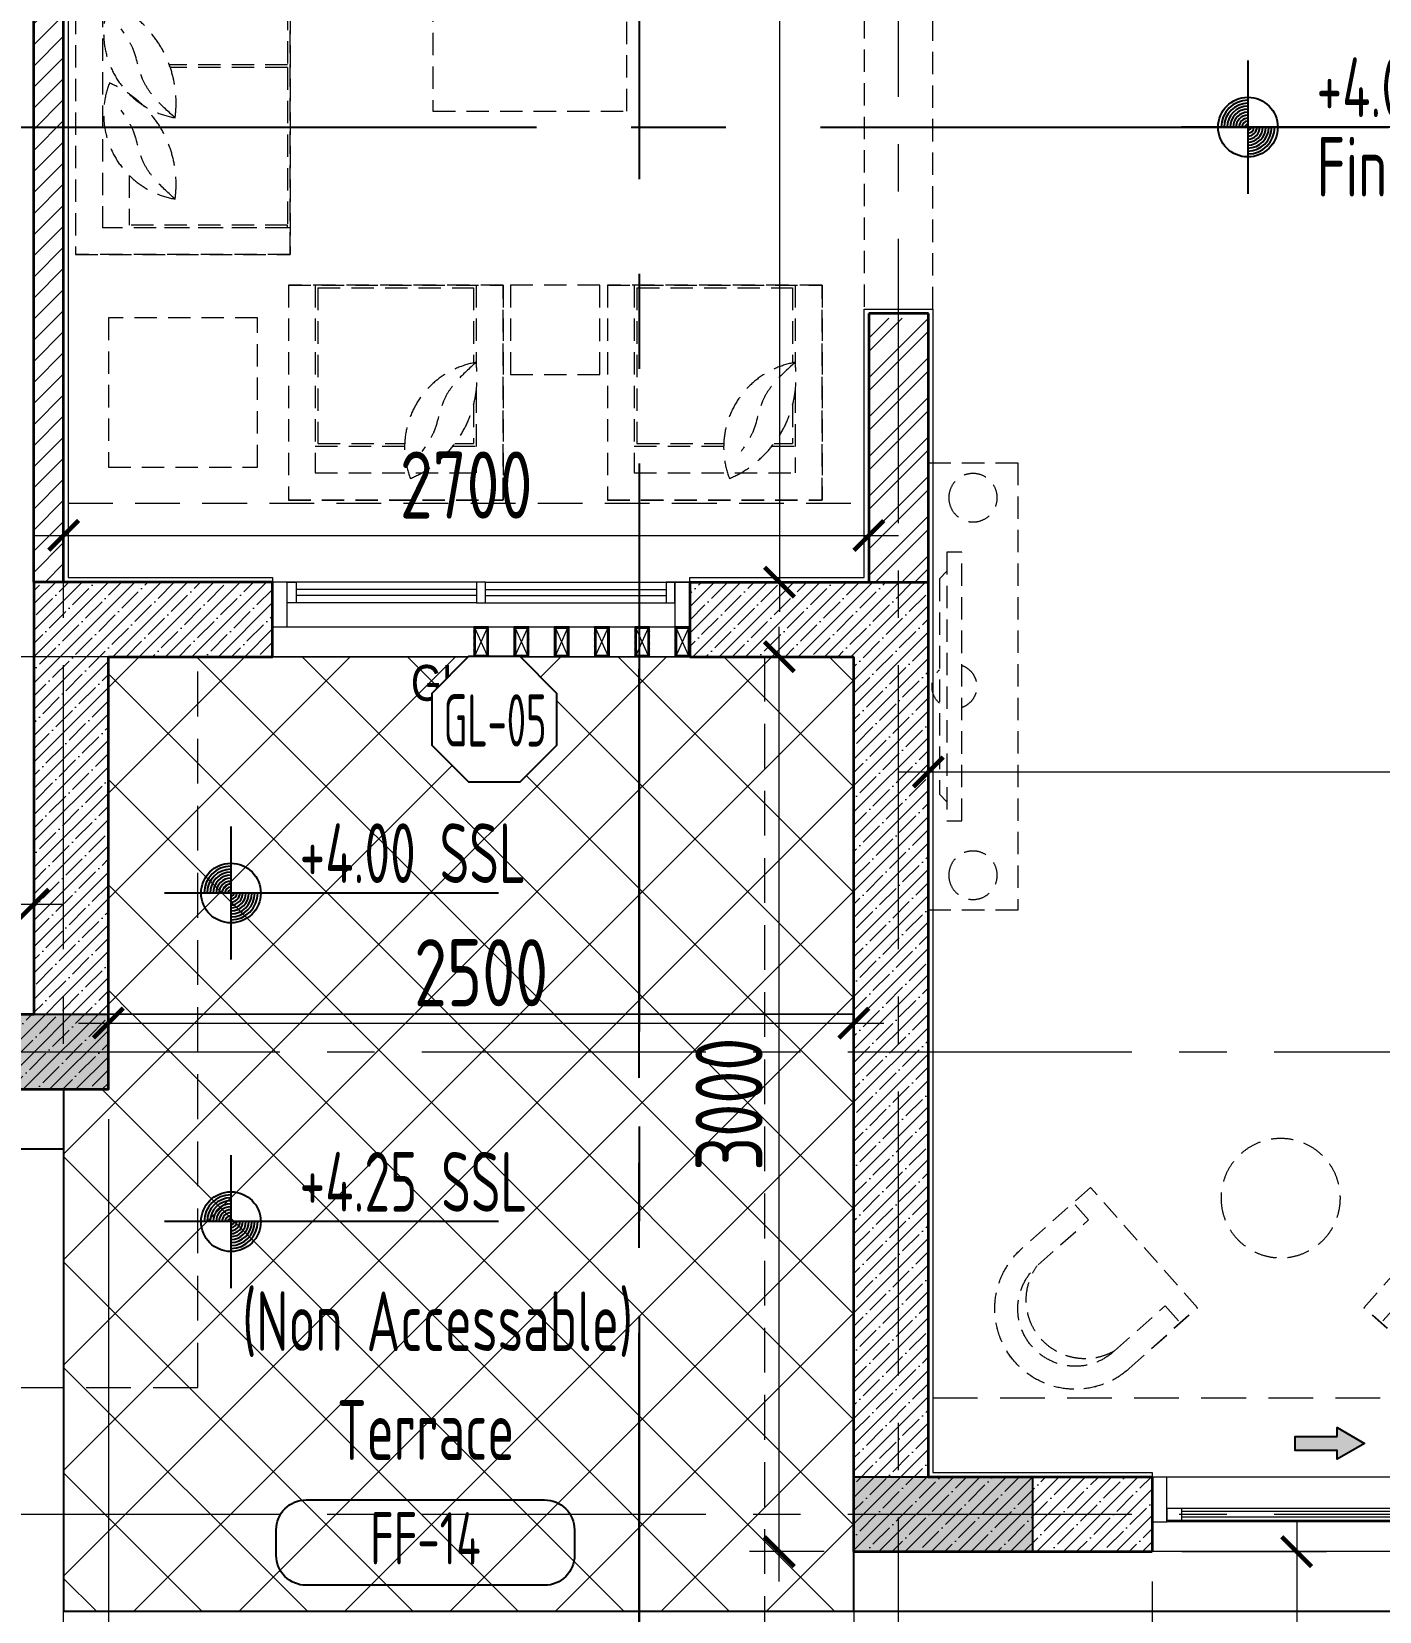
# Model space of a CAD drawing. Header units: millimetres. Extents: x -8913 to 62688, y -13000 to 43000.
# Drawn here: x 43030 to 47550, y 6250 to 11545 of the extents above; entities that cross this region are included whole.
import ezdxf
from ezdxf.enums import TextEntityAlignment as Align

# ---------------------------------------------------------------- set-up
doc = ezdxf.new("R2010")
doc.units = ezdxf.units.MM
doc.header["$MEASUREMENT"] = 0
doc.header["$PDMODE"] = 1
for name, pattern in [('1735 X DT-5BR-FFP$0$DASHED', [0.75, 0.5, -0.25]), ('1735 X DT-5BR-FFP$0$HIDDEN', [0.375, 0.25, -0.125]), ('1735 X DT-5BR-Grids$0$CENTER2', [28.575, 19.05, -3.175, 3.175, -3.175])]:
    doc.linetypes.add(name, pattern=pattern)
for name, color, linetype in [('03-Col-DT-5BR-First Floor$0$ST--Column', 4, 'Continuous'), ('03-Col-DT-5BR-First Floor$0$ST--Column Hatch', 253, 'Continuous'), ('08--SPACENUMBER-1', 8, 'Continuous'), ('08--WINREF-1', 8, 'Continuous'), ('1735 X DT-5BR-FFP$0$G-COLR-252', 252, 'Continuous'), ('1735 X DT-5BR-FFP$0$L-Louvers 1', 2, 'Continuous')]:
    doc.layers.add(name, color=color, linetype=linetype)
for name, color, linetype, lineweight in [('07--DIM-2', 2, 'Continuous', 25), ('08--SPACENUMBER', 2, 'Continuous', 25), ('08--SPACEREF', 3, 'Continuous', 25), ('08--WINREF', 7, 'Continuous', 25), ('1735 X DT-5BR-FFP$0$04--HATCH-0', 251, 'Continuous', 9), ('1735 X DT-5BR-FFP$0$06--LINE ABOVE', 9, '1735 X DT-5BR-FFP$0$DASHED', 15), ('1735 X DT-5BR-FFP$0$06--LINE-2', 2, 'Continuous', 25), ('1735 X DT-5BR-FFP$0$F--BLOCKWALL-2', 2, 'Continuous', 25), ('1735 X DT-5BR-FFP$0$F--BLOCKWALL-3--HOLLOW', 3, 'Continuous', 35), ('1735 X DT-5BR-FFP$0$F--BLOCKWALL-3--INSULATED', 3, 'Continuous', 35), ('1735 X DT-5BR-FFP$0$F--BLOCKWALL-3--SOLID', 3, 'Continuous', 35), ('1735 X DT-5BR-FFP$0$F--BLOCKWALL-HATCH--HOLLOW', 251, 'Continuous', 13), ('1735 X DT-5BR-FFP$0$F--BLOCKWALL-HATCH--INSULATED', 251, 'Continuous', 13), ('1735 X DT-5BR-FFP$0$F--BLOCKWALL-HATCH--SOLID', 251, 'Continuous', 13), ('1735 X DT-5BR-FFP$0$F--BLOCKWALL-HID', 9, '1735 X DT-5BR-FFP$0$HIDDEN', 18), ('1735 X DT-5BR-FFP$0$L--DOORS-1', 9, 'Continuous', 18), ('1735 X DT-5BR-FFP$0$L--DOORS-2', 2, 'Continuous', 25), ('1735 X DT-5BR-FFP$0$L--LOUVER-TIMBER', 1, 'Continuous', 15), ('1735 X DT-5BR-FFP$0$L--WINDOW-0', 8, 'Continuous', 13), ('1735 X DT-5BR-FFP$0$L--WINDOW-1', 9, 'Continuous', 18), ('1735 X DT-5BR-FFP$0$L--WINDOW-2', 2, 'Continuous', 15), ('1735 X DT-5BR-FFP$0$M--PLASTER-0', 8, 'Continuous', 9), ('1735 X DT-5BR-FFP$0$N--FURNITURE-0', 251, '1735 X DT-5BR-FFP$0$HIDDEN', 13), ('1735 X DT-5BR-Grids$0$03--GRID', 252, '1735 X DT-5BR-Grids$0$CENTER2', 5), ('1735 X DT-5BR-Grids$0$08--DETREF', 7, 'Continuous', 25), ('1735 X DT-5BR-Grids$0$08--MAIN SECT REF', 7, 'Continuous', 25), ('1735 X DT-5BR-Grids$0$08--SECTREF', 7, 'Continuous', 25), ('1735 X DT-5BR-Grids$0$08--SECTREF-1', 2, 'Continuous', 25), ('1735 X DT-5BR-Grids$0$08--SECTREF-2', 4, 'Continuous', 35), ('1735 X DT-5BR-Grids$0$08--SECTREF-LINE', 7, 'Continuous', 25), ('W--ELE-1', 2, 'Continuous', 25), ('Z--X-REF', 7, 'Continuous', 0)]:
    doc.layers.add(name, color=color, linetype=linetype, lineweight=lineweight)
for name, color, linetype, lineweight, plot in [('1735 X DT-5BR-FFP$0$00--Glazing No', 6, 'Continuous', 0, False), ('1735 X DT-5BR-FFP$0$X-Wipeout 1', 251, 'Continuous', 25, False), ('1735 X DT-5BR-FFP-Ext$0$00--ORIGIN', 6, 'Continuous', 0, False)]:
    doc.layers.add(name, color=color, linetype=linetype, lineweight=lineweight, plot=plot)
doc.styles.add('1735 X DT-5BR-FFP$0$style1', font='arial.ttf', dxfattribs={"width": 0.8, "height": 250})
doc.styles.add('1735 X DT-5BR-Grids$0$ISO', font='isocp2.shx', dxfattribs={"width": 0.8})
doc.styles.add('ISO', font='isocp2.shx', dxfattribs={"width": 0.8})
doc.dimstyles.new('1-100_AR', dxfattribs={"dimtxt": 225, "dimasz": 100, "dimexe": 100, "dimexo": 100, "dimgap": 0, "dimtad": 0, "dimdec": 0, "dimzin": 12, "dimdsep": 46, "dimtxsty": 'ISO', "dimblk": 'ARCHTICK', "dimcen": 100, "dimdle": 100, "dimclrd": 8, "dimclre": 9, "dimclrt": 2, "dimadec": 0, "dimazin": 0, "dimtfac": 1, "dimtdec": 0, "dimtmove": 0, "dimatfit": 2, "dimldrblk": 'ARCHTICK', "dimfxl": 1, "dimtvp": 0.75, "dimtolj": 1, "dimtzin": 12, "dimlwd": 9, "dimlwe": 9, "dimarcsym": 0})

# ---------------------------------------------------------------- blocks, each defined once
blk = doc.blocks.new('1735 X DT-5BR-FFP$0$TV Unit')
at = {"ltscale": 300}
h = blk.add_hatch(color=256, dxfattribs=at)
h.dxf.hatch_style = 1
h.set_gradient(color1=(109, 77, 64), color2=(195, 164, 152), rotation=45, one_color=1, tint=0.68, name='CYLINDER')
h.paths.add_polyline_path([(1500, 0), (1500, 300), (0, 300), (0, 0)])
h.paths.add_polyline_path([(0, 0), (0, 300), (1500, 300), (1500, 0)], flags=17)
for p, q in [((363, 238), (389.1, 263)), ((1137, 238), (1110.9, 263))]:
    blk.add_line(p, q, dxfattribs=at)
blk.add_lwpolyline([(1500, 0), (1500, 300), (0, 300), (0, 0)], close=True, dxfattribs=at)
for points in [[(1200.2, 238), (1200.2, 188), (299.8, 188), (299.8, 238), (1200.2, 238)], [(389.1, 263), (1110.9, 263)]]:
    blk.add_lwpolyline(points, dxfattribs=at)
for centre in [(117.2, 150.6), (1382.7, 150.6)]:
    blk.add_circle(centre, 81.2, dxfattribs=at)
for start, end in [(41.8103, 138.1897), (199.4712, 340.5288)]:
    blk.add_arc((750, 213), 75, start, end, dxfattribs=at)
blk = doc.blocks.new('1735 X DT-5BR-FFP$0$CHAIR')
at = {"ltscale": 300}
for p, q in [((1066438.4, 93046.1, -8421), (1066710.3, 92839.9, -8421)), ((1066389.4, 92975.7, -8421), (1066590.2, 92823.4, -8421)), ((1066590.2, 92823.4, -8421), (1066642, 92891.7, -8421)), ((1066710.3, 92839.9, -8421), (1066347.9, 92361.9, -8421)), ((1066130.5, 92634.3, -8421), (1066331.4, 92482, -8421)), ((1066347.9, 92361.9, -8421), (1066076, 92568.1, -8421)), ((1066331.4, 92482, -8421), (1066279.6, 92413.7, -8421))]:
    blk.add_line(p, q, dxfattribs=at)
at = {"ltscale": 300, "elevation": -8421}
blk.add_lwpolyline([(1066710.3, 92839.9), (1066347.9, 92361.9), (1066076, 92568.1, -1.005102), (1066438.4, 93046.1), (1066709.2, 92838.5)], format="xyb", close=True, dxfattribs=at)
at = {"ltscale": 300}
for centre, radius, start, end in [((1066256, 92808, -8421), 299.9, 52.53497, 233.11813), ((1066256, 92808, -8421), 214.2, 52.53497, 233.11813), ((1066294.7, 92778.1, -8421), 219.1, 64.3858, 220.22419)]:
    blk.add_arc(centre, radius, start, end, dxfattribs=at)
blk = doc.blocks.new('1735 X DT-5BR-FFP$0$A$Cf7053b23')
at = {"ltscale": 300}
blk.add_circle((0, 0), 200, dxfattribs=at)
at = {"ltscale": 300, "extrusion": (-2.24161e-16, -2.42379e-16, -1), "xscale": 0.9, "yscale": 0.9, "zscale": -0.9, "rotation": 175.5277013506346}
blk.add_blockref('1735 X DT-5BR-FFP$0$CHAIR', (963910.5, 8073, -7578.9), dxfattribs=at)
at = {"ltscale": 300, "extrusion": (2.24161e-16, -2.42379e-16, -1), "xscale": -0.9, "yscale": 0.9, "zscale": -0.9, "rotation": 184.4722986493654}
blk.add_blockref('1735 X DT-5BR-FFP$0$CHAIR', (-963910.5, 8073, -7578.9), dxfattribs=at)
blk = doc.blocks.new('*U622')
at = {"layer": '1735 X DT-5BR-FFP$0$L--WINDOW-0'}
for p, q in [((0, 250), (1400, 250)), ((50, 150), (1350, 150))]:
    blk.add_line(p, q, dxfattribs=at)
at = {"layer": '1735 X DT-5BR-FFP$0$L--WINDOW-1'}
for p, q in [((685, 70), (80, 70)), ((715, 70), (1320, 70)), ((685, 0), (0, 0)), ((685, 45), (80, 45)), ((685, 25), (80, 25)), ((715, 45), (1320, 45)), ((715, 25), (1320, 25)), ((715, 0), (1400, 0))]:
    blk.add_line(p, q, dxfattribs=at)
at = {"layer": '1735 X DT-5BR-FFP$0$L--WINDOW-2'}
for points in [[(50, 0), (0, 0), (0, 150), (50, 150)], [(1400, 0), (1350, 0), (1350, 150), (1400, 150)], [(50, 0), (80, 0), (80, 70), (50, 70)], [(715, 0), (685, 0), (685, 70), (715, 70)], [(1350, 0), (1320, 0), (1320, 70), (1350, 70)]]:
    blk.add_lwpolyline(points, close=True, dxfattribs=at)
blk = doc.blocks.new('*U621')
at = {"layer": '1735 X DT-5BR-FFP$0$L--WINDOW-0'}
for p, q in [((1450, 0), (-1450, 0)), ((490, -5), (1400, -5)), ((1400, -45), (490, -45)), ((-490, -105), (-1400, -105)), ((440, -55), (-440, -55)), ((-440, -95), (440, -95)), ((1450, -150), (-1450, -150)), ((-1400, -145), (-490, -145)), ((1500, -250), (-1500, -250))]:
    blk.add_line(p, q, dxfattribs=at)
at = {"layer": '1735 X DT-5BR-FFP$0$L--WINDOW-1'}
for p, q in [((1400, -15), (490, -15)), ((1400, -35), (490, -35)), ((440, -65), (-440, -65)), ((440, -85), (-440, -85)), ((-490, -115), (-1400, -115)), ((-490, -135), (-1400, -135))]:
    blk.add_line(p, q, dxfattribs=at)
at = {"layer": '1735 X DT-5BR-FFP$0$L--WINDOW-2'}
for points in [[(1500, -150), (1450, -150), (1450, 0), (1500, 0)], [(-1500, -150), (-1450, -150), (-1450, 0), (-1500, 0)], [(440, -45), (490, -45), (490, -5), (440, -5)], [(1450, -45), (1400, -45), (1400, -5), (1450, -5)], [(-1450, -145), (-1400, -145), (-1400, -105), (-1450, -105)], [(-490, -95), (-440, -95), (-440, -55), (-490, -55)], [(-440, -145), (-490, -145), (-490, -105), (-440, -105)], [(490, -95), (440, -95), (440, -55), (490, -55)]]:
    blk.add_lwpolyline(points, close=True, dxfattribs=at)
blk = doc.blocks.new('03-Col-DT-5BR-First Floor')
at = {"layer": '03-Col-DT-5BR-First Floor$0$ST--Column Hatch'}
h = blk.add_hatch(color=256, dxfattribs=at)
h.dxf.hatch_style = 1
h.paths.add_polyline_path([(7500, 8000), (7500, 8250), (6750, 8250), (6750, 8000)])
h = blk.add_hatch(color=256, dxfattribs=at)
h.dxf.hatch_style = 1
h.paths.add_polyline_path([(10000, 6700), (10000, 6450), (10600, 6450), (10600, 6700)])
at = {"layer": '03-Col-DT-5BR-First Floor$0$ST--Column'}
for points in [[(7500, 8000), (7500, 8250), (6750, 8250), (6750, 8000)], [(10000, 6700), (10000, 6450), (10600, 6450), (10600, 6700)]]:
    blk.add_lwpolyline(points, close=True, dxfattribs=at)
blk = doc.blocks.new('1735 X DT-5BR-FFP$0$A$C30142baf')
at = {"ltscale": 300}
for p, q in [((-26799.2, 5409.7), (-27519.2, 5409.7)), ((-27519.2, 5409.7), (-27519.2, 4145.2)), ((-26799.2, 5409.7), (-26799.2, 4145.2)), ((-27429.2, 5319.7), (-27429.2, 4235.2)), ((-27416.1, 5319.7), (-27429.2, 5319.7)), ((-26799.2, 5319.7), (-27345.4, 5319.7)), ((-27339.2, 5319.7), (-27339.2, 5315.4)), ((-26808.2, 5310.7), (-27330.2, 5310.7)), ((-26808.2, 5310.7), (-26808.2, 4781.9)), ((-25670.6, 5226), (-26320.6, 5226)), ((-26320.6, 5226), (-26320.6, 4626)), ((-25670.6, 4626), (-25670.6, 5226)), ((-27339.2, 5042.5), (-27339.2, 4956.1)), ((-26808.2, 4781.9), (-27205, 4781.9)), ((-26808.2, 4772.9), (-27201.8, 4772.9)), ((-26808.2, 4772.9), (-26808.2, 4244.2)), ((-26320.6, 4626), (-25670.6, 4626)), ((-27339.2, 4410.7), (-27339.2, 4244.2)), ((-26808.2, 4244.2), (-27339.2, 4244.2)), ((-26808.2, 4244.2), (-27256.4, 4244.2)), ((-26808.2, 4235.2), (-26808.2, 4244.2)), ((-26799.2, 4235.2), (-27429.2, 4235.2)), ((-26808.2, 4235.2), (-27249.8, 4235.2)), ((-26799.2, 4145.2), (-27519.2, 4145.2)), ((-26805.5, 4043.2), (-26085.5, 4043.2)), ((-26805.5, 4043.2), (-26805.5, 3323.2)), ((-26715.5, 4043.2), (-26715.5, 3413.2)), ((-26706.5, 4034.2), (-26184.5, 4034.2)), ((-26706.5, 4034.2), (-26706.5, 3512.2)), ((-26184.5, 4034.2), (-26184.5, 3782.3)), ((-26175.5, 4043.2), (-26175.5, 3778.7)), ((-26085.5, 4043.2), (-26085.5, 3323.2)), ((-25735.6, 4043.2), (-25015.6, 4043.2)), ((-25645.6, 4043.2), (-25645.6, 3413.2)), ((-25636.6, 4034.2), (-25114.6, 4034.2)), ((-25636.6, 4034.2), (-25636.6, 3512.2)), ((-25114.6, 4034.2), (-25114.6, 3782.3)), ((-25105.6, 4043.2), (-25105.6, 3778.7)), ((-25015.6, 4043.2), (-25015.6, 3323.2)), ((-26175.5, 3689.7), (-26175.5, 3413.2)), ((-25105.6, 3689.7), (-25105.6, 3413.2)), ((-26184.5, 3642), (-26184.5, 3512.2)), ((-25114.6, 3642), (-25114.6, 3512.2)), ((-26715.5, 3503.2), (-26415.9, 3503.2)), ((-26706.5, 3512.2), (-26415.6, 3512.2)), ((-26253.9, 3503.2), (-26175.5, 3503.2)), ((-26247, 3512.2), (-26184.5, 3512.2)), ((-25645.6, 3503.2), (-25345.9, 3503.2)), ((-25636.6, 3512.2), (-25345.7, 3512.2)), ((-25184, 3503.2), (-25105.6, 3503.2)), ((-25177, 3512.2), (-25114.6, 3512.2)), ((-26715.5, 3413.2), (-26175.5, 3413.2)), ((-25645.6, 3413.2), (-25105.6, 3413.2)), ((-26805.5, 3323.2), (-26085.5, 3323.2)), ((-25735.6, 3323.2), (-25015.6, 3323.2))]:
    blk.add_line(p, q, dxfattribs=at)
for points in [[(-26909.2, 6121.7), (-26909.2, 5621.7), (-27409.2, 5621.7), (-27409.2, 6121.7)], [(-26799.2, 5409.7), (-27519.2, 5409.7), (-27519.2, 4145.2), (-26799.2, 4145.2)], [(-26805.5, 3322.5), (-26085.5, 3322.5), (-26085.5, 4043.2), (-26805.5, 4043.2)], [(-25760.6, 3743.1), (-25760.6, 4043.2), (-26060.5, 4043.2), (-26060.5, 3743.1)], [(-25735.6, 3322.5), (-25015.6, 3322.5), (-25015.6, 4043.2), (-25735.6, 4043.2)], [(-26909.2, 3433.1), (-26909.2, 3933.2), (-27409.2, 3933.2), (-27409.2, 3433.1)]]:
    blk.add_lwpolyline(points, close=True, dxfattribs=at)
for centre, radius, start, end in [((-27135.9, 5248.2), 289.2, 158.8441, 260.1455), ((-27551.8, 5012.9), 369.8, 352.2776, 66.712), ((-27135.9, 4888.8), 289.2, 158.8441, 260.1455), ((-27551.8, 4653.6), 369.8, 352.2776, 66.712), ((-27135.9, 4616.4), 289.2, 158.8441, 260.1455), ((-27551.8, 4381.1), 369.8, 352.2776, 66.712), ((-26126.7, 3498.9), 289.2, 99.8545, 201.1559), ((-26542.6, 3734.2), 369.8, 293.288, 7.7224), ((-25056.7, 3498.9), 289.2, 99.8545, 201.1559), ((-25472.7, 3734.2), 369.8, 293.288, 7.7224)]:
    blk.add_arc(centre, radius, start, end, dxfattribs=at)
for points in [[(-27185.4, 4963.2), (-27229.2, 5002.6), (-27301, 5067.2), (-27316.7, 5189.9), (-27352.1, 5240.8), (-27366.7, 5261.7)], [(-27185.4, 4603.9), (-27229.2, 4643.3), (-27301, 4707.8), (-27316.7, 4830.5), (-27352.1, 4881.4), (-27366.7, 4902.4)], [(-27185.4, 4331.5), (-27229.2, 4370.9), (-27301, 4435.4), (-27316.7, 4558.1), (-27352.1, 4609), (-27366.7, 4630)], [(-26176.2, 3783.9), (-26220.1, 3744.5), (-26291.9, 3679.9), (-26307.6, 3557.2), (-26343, 3506.3), (-26357.5, 3485.4)], [(-25106.2, 3783.9), (-25150.1, 3744.5), (-25221.9, 3679.9), (-25237.6, 3557.2), (-25273, 3506.3), (-25287.6, 3485.4)]]:
    blk.add_open_spline(points, degree=3, knots=[0, 0, 0, 0, 188.814546, 309.367701, 393.678384, 393.678384, 393.678384, 393.678384], dxfattribs=at)
blk = doc.blocks.new('1735 X DT-5BR-FFP$0$Fix Louver')
at = {"layer": '1735 X DT-5BR-FFP$0$04--HATCH-0'}
h = blk.add_hatch(dxfattribs=at)
h.set_pattern_fill('ANSI38', color=256, scale=20)
h.paths.add_polyline_path([(5, 95), (45, 95), (45, 5), (5, 5)], flags=16)
h.paths.add_polyline_path([(0, 100), (50, 100), (50, 0), (0, 0)])
for p, q in [((5, 95), (45, 5)), ((45, 95), (5, 5))]:
    blk.add_line(p, q, dxfattribs=at)
at = {"layer": '1735 X DT-5BR-FFP$0$L--LOUVER-TIMBER'}
for points in [[(0, 100), (50, 100), (50, 0), (0, 0)], [(5, 95), (45, 95), (45, 5), (5, 5)]]:
    blk.add_lwpolyline(points, close=True, dxfattribs=at)
blk = doc.blocks.new('1735 X DT-5BR-FFP$0$arrow 1')
blk.add_wipeout([(-232, 23.4), (-91.3, 23.4), (-91.3, 52.7), (0, 0), (-91.3, -52.7), (-91.3, -23.4), (-232, -23.4)]).dxf.layer = '1735 X DT-5BR-FFP$0$X-Wipeout 1'
at = {"layer": '1735 X DT-5BR-FFP$0$L--DOORS-1', "transparency": 33554623}
h = blk.add_hatch(color=252, dxfattribs=at)
h.dxf.hatch_style = 1
h.paths.add_polyline_path([(-232, 23.4), (-91.3, 23.4), (-91.3, 52.7), (0, 0), (-91.3, -52.7), (-91.3, -23.4), (-232, -23.4)])
at = {"layer": '1735 X DT-5BR-FFP$0$L--DOORS-2'}
blk.add_lwpolyline([(-91.3, 23.4), (-91.3, 52.7), (0, 0), (-91.3, -52.7), (-91.3, -23.4), (-232, -23.4), (-232, 23.4), (-91.3, 23.4)], dxfattribs=at)
blk = doc.blocks.new('1735 X DT-5BR-FFP')
at = {"layer": '1735 X DT-5BR-FFP$0$04--HATCH-0'}
h = blk.add_hatch(dxfattribs=at)
h.set_pattern_fill('ANSI37', color=252, scale=2000)
h.paths.add_polyline_path([(7500, 9450), (10000, 9450), (10000, 8251.3), (7500, 8251.3)])
h = blk.add_hatch(dxfattribs=at)
h.set_pattern_fill('ANSI37', color=256, scale=2000)
h.paths.add_polyline_path([(7350, 6250), (10000, 6250), (10000, 8251.3), (7498.7, 8250), (7500, 8000), (7350, 8000)])
at = {"layer": '1735 X DT-5BR-FFP$0$F--BLOCKWALL-HATCH--HOLLOW'}
h = blk.add_hatch(dxfattribs=at)
h.set_pattern_fill('ANSI32', color=256, scale=250)
h.set_pattern_definition([(45, (0, -4030.43), (-66.29126, 66.29126), []), (45, (44.19, -4030.43), (-66.29126, 66.29126), [])])
h.paths.add_polyline_path([(10050, 10585), (10250, 10585), (10250, 9700), (10050, 9700)])
at = {"layer": '1735 X DT-5BR-FFP$0$F--BLOCKWALL-HATCH--INSULATED'}
h = blk.add_hatch(dxfattribs=at)
h.set_pattern_fill('ANSI35', color=256, scale=250, style=0)
h.paths.add_polyline_path([(7500, 9450), (8050, 9450), (8050, 9700), (7250, 9700), (7250, 8250), (6750, 8250), (6750, 8000), (7500, 8000)])
h = blk.add_hatch(dxfattribs=at)
h.set_pattern_fill('ANSI35', color=256, scale=250, style=0)
h.paths.add_polyline_path([(11000, 6450), (11000, 6700), (10250, 6700), (10250, 9700), (9450, 9700), (9450, 9450), (10000, 9450), (10000, 6450)])
at = {"layer": '1735 X DT-5BR-FFP$0$F--BLOCKWALL-HATCH--SOLID'}
h = blk.add_hatch(dxfattribs=at)
h.set_pattern_fill('ANSI31', color=256, scale=400, style=0)
h.paths.add_polyline_path([(7350, 15200), (7250, 15200), (7250, 9700), (7350, 9700)])
at = {"layer": '1735 X DT-5BR-FFP$0$04--HATCH-0'}
blk.add_line((7500, 8251.3), (10000, 8251.3), dxfattribs=at)
blk.add_lwpolyline([(7500, 9450), (10000, 9450), (10000, 8251.3), (7500, 8251.3)], close=True, dxfattribs=at)
at = {"layer": '1735 X DT-5BR-FFP$0$06--LINE ABOVE', "ltscale": 300}
for points in [[(9700, 9450.1), (9700, 5450), (15300, 5450), (15300, 23800), (7800, 23800), (7800, 25500), (2700, 25500), (2700, 21100), (2800, 21100)], [(2800, 20100), (2700, 20100), (2700, 7000), (7800, 7000), (7800, 9450)], [(7365, 9965), (10035, 9965)], [(10265, 6965), (14735, 6965)]]:
    blk.add_lwpolyline(points, dxfattribs=at)
at = {"layer": '1735 X DT-5BR-FFP$0$06--LINE-2'}
blk.add_lwpolyline([(7350, 8000), (7350, 6250), (10000, 6250), (10000, 6450)], dxfattribs=at)
at = {"layer": '1735 X DT-5BR-FFP$0$F--BLOCKWALL-2'}
blk.add_lwpolyline([(3000, 20100), (2800, 20100), (2800, 7800), (7350, 7800), (7350, 6250), (15200, 6250), (15200, 23000), (7700, 23000), (7700, 24700), (2800, 24700), (2800, 21100), (3000, 21100)], dxfattribs=at)
at = {"layer": '1735 X DT-5BR-FFP$0$F--BLOCKWALL-3--HOLLOW'}
for p, q in [((10250, 10600), (10050, 10600)), ((10250, 9700), (10250, 10600)), ((9450, 9700), (10250, 9700)), ((9450, 9700), (9450, 9450)), ((9450, 9450), (10000, 9450)), ((10000, 6450), (10000, 9450)), ((11000, 6700), (11000, 6450))]:
    blk.add_line(p, q, dxfattribs=at)
blk.add_lwpolyline([(10050, 10600), (10050, 9700)], dxfattribs=at)
at = {"layer": '1735 X DT-5BR-FFP$0$F--BLOCKWALL-3--INSULATED'}
blk.add_lwpolyline([(7500, 9450), (8050, 9450), (8050, 9700), (7250, 9700), (7250, 8250), (6750, 8250), (6750, 8000), (7500, 8000)], close=True, dxfattribs=at)
for points in [[(11000, 6700), (10250, 6700), (10250, 9700)], [(10000, 6450), (11000, 6450)]]:
    blk.add_lwpolyline(points, dxfattribs=at)
at = {"layer": '1735 X DT-5BR-FFP$0$F--BLOCKWALL-3--SOLID'}
for p, q in [((7250, 9700), (7250, 15200)), ((7350, 9700), (7350, 15200))]:
    blk.add_line(p, q, dxfattribs=at)
at = {"layer": '1735 X DT-5BR-FFP$0$F--BLOCKWALL-HID', "ltscale": 300}
for p, q in [((10035, 12385.1), (10035, 10615)), ((10265, 10615), (10265, 12385.1))]:
    blk.add_line(p, q, dxfattribs=at)
at = {"layer": '1735 X DT-5BR-FFP$0$M--PLASTER-0'}
for p, q in [((8050, 9715), (8050, 9700)), ((11000, 6715), (11000, 6700))]:
    blk.add_line(p, q, dxfattribs=at)
for points in [[(8250, 15185), (7365, 15185), (7365, 9715), (8050, 9715.1)], [(9450.2, 9700), (9450.2, 9715), (10035, 9715), (10035, 10615), (10265, 10615), (10265, 6715), (11000, 6715)]]:
    blk.add_lwpolyline(points, dxfattribs=at)
at = {"layer": '1735 X DT-5BR-FFP$0$G-COLR-252'}
blk.add_blockref('*U621', (12500, 6700), dxfattribs=at)
at = {"layer": '1735 X DT-5BR-FFP$0$L--WINDOW-1', "xscale": -1, "rotation": 180}
blk.add_blockref('*U622', (8050, 9700), dxfattribs=at)
at = {"layer": '1735 X DT-5BR-FFP$0$L-Louvers 1', "xscale": -1, "rotation": 180}
for p in [(8725, 9550), (8860, 9550), (8995, 9550), (9130, 9550), (9265, 9550), (9400, 9550)]:
    blk.add_blockref('1735 X DT-5BR-FFP$0$Fix Louver', p, dxfattribs=at)
at = {"layer": '1735 X DT-5BR-FFP$0$N--FURNITURE-0'}
blk.add_blockref('1735 X DT-5BR-FFP$0$A$C30142baf', (34909.2, 6652.6), dxfattribs=at)
at = {"layer": '1735 X DT-5BR-FFP$0$N--FURNITURE-0', "xscale": -1, "rotation": 90}
blk.add_blockref('1735 X DT-5BR-FFP$0$TV Unit', (10550, 10100), dxfattribs=at)
at = {"layer": '1735 X DT-5BR-FFP$0$N--FURNITURE-0', "xscale": -1}
blk.add_blockref('1735 X DT-5BR-FFP$0$A$Cf7053b23', (11431.3, 7634.8), dxfattribs=at)
at = {"layer": '1735 X DT-5BR-FFP$0$00--Glazing No', "insert": (8701, 9361.4), "char_height": 120, "width": 687.788, "attachment_point": 5, "style": '1735 X DT-5BR-FFP$0$style1'}
blk.add_mtext('{\\fSWIS721 BT|b0|i0|c0|p50;GL-05}', dxfattribs=at)
at = {"layer": '1735 X DT-5BR-FFP$0$L--WINDOW-2'}
blk.add_blockref('1735 X DT-5BR-FFP$0$arrow 1', (11711.8, 6812.8), dxfattribs=at)
blk.add_blockref('03-Col-DT-5BR-First Floor', (0, 0))
blk = doc.blocks.new('_ArchTick')
at = {"color": 0, "const_width": 0.15}
blk.add_lwpolyline([(-0.5, -0.5), (0.5, 0.5)], dxfattribs=at)
blk = doc.blocks.new('*D65')
at = {"layer": '07--DIM-2', "color": 9, "lineweight": 9, "transparency": 16777216}
for p, q in [((42537.5, 7900), (42537.5, 5623.4)), ((43287.5, 7900), (43287.5, 5623.3))]:
    blk.add_line(p, q, dxfattribs=at)
at = {"layer": '07--DIM-2', "color": 8, "lineweight": 9, "transparency": 16777216}
blk.add_line((42437.5, 5723.4), (43387.5, 5723.3), dxfattribs=at)
at = {"layer": 'Defpoints', "color": 0, "transparency": 16777216}
for p in [(42537.5, 8000), (43287.5, 8000), (43287.5, 5723.3)]:
    blk.add_point(p, dxfattribs=at)
at = {"layer": '07--DIM-2', "color": 8, "lineweight": 9, "transparency": 16777216, "xscale": 100, "yscale": 100, "zscale": 100}
for p, rotation in [((42537.5, 5723.4), 179.9995836412254), ((43287.5, 5723.3), 359.9995836412254)]:
    blk.add_blockref('_ArchTick', p, dxfattribs=dict(at, rotation=rotation))
at = {"layer": '07--DIM-2', "color": 2, "transparency": 16777216, "insert": (42912.5, 5892.1), "char_height": 225, "attachment_point": 5, "rotation": 359.9996, "style": 'ISO'}
blk.add_mtext('\\A1;750', dxfattribs=at)
blk = doc.blocks.new('*D66')
at = {"layer": '07--DIM-2', "color": 9, "lineweight": 9, "transparency": 16777216}
for p, q in [((43287.5, 7900), (43287.5, 5623.3)), ((45787.5, 6350), (45787.5, 5623.3))]:
    blk.add_line(p, q, dxfattribs=at)
at = {"layer": '07--DIM-2', "color": 8, "lineweight": 9, "transparency": 16777216}
blk.add_line((43187.5, 5723.3), (45887.5, 5723.3), dxfattribs=at)
at = {"layer": 'Defpoints', "color": 0, "transparency": 16777216}
for p in [(43287.5, 8000), (45787.5, 6450), (45787.5, 5723.3)]:
    blk.add_point(p, dxfattribs=at)
at = {"layer": '07--DIM-2', "color": 8, "lineweight": 9, "transparency": 16777216, "xscale": 100, "yscale": 100, "zscale": 100}
for p, rotation in [((43287.5, 5723.3), 179.9995836412254), ((45787.5, 5723.3), 359.9995836412254)]:
    blk.add_blockref('_ArchTick', p, dxfattribs=dict(at, rotation=rotation))
at = {"layer": '07--DIM-2', "color": 2, "transparency": 16777216, "insert": (44537.5, 5892.1), "char_height": 225, "attachment_point": 5, "rotation": 359.9996, "style": 'ISO'}
blk.add_mtext('\\A1;2500', dxfattribs=at)
blk = doc.blocks.new('*D67')
at = {"layer": '07--DIM-2', "color": 9, "lineweight": 9, "transparency": 16777216}
for p, q in [((45787.5, 6350), (45787.5, 5623.3)), ((46787.5, 6350), (46787.5, 5623.3))]:
    blk.add_line(p, q, dxfattribs=at)
at = {"layer": '07--DIM-2', "color": 8, "lineweight": 9, "transparency": 16777216}
blk.add_line((45687.5, 5723.3), (46887.5, 5723.3), dxfattribs=at)
at = {"layer": 'Defpoints', "color": 0, "transparency": 16777216}
for p in [(45787.5, 6450), (46787.5, 6450), (46787.5, 5723.3)]:
    blk.add_point(p, dxfattribs=at)
at = {"layer": '07--DIM-2', "color": 8, "lineweight": 9, "transparency": 16777216, "xscale": 100, "yscale": 100, "zscale": 100}
for p, rotation in [((45787.5, 5723.3), 179.9995836412254), ((46787.5, 5723.3), 359.9995836412254)]:
    blk.add_blockref('_ArchTick', p, dxfattribs=dict(at, rotation=rotation))
at = {"layer": '07--DIM-2', "color": 2, "transparency": 16777216, "insert": (46287.5, 5892.1), "char_height": 225, "attachment_point": 5, "rotation": 359.9996, "style": 'ISO'}
blk.add_mtext('\\A1;1000', dxfattribs=at)
blk = doc.blocks.new('*D68')
at = {"layer": '07--DIM-2', "color": 9, "lineweight": 9, "transparency": 16777216}
for p, q in [((46787.5, 6350), (46787.5, 5623.3)), ((49787.5, 6350), (49787.5, 5623.3))]:
    blk.add_line(p, q, dxfattribs=at)
at = {"layer": '07--DIM-2', "color": 8, "lineweight": 9, "transparency": 16777216}
blk.add_line((46687.5, 5723.3), (49887.5, 5723.3), dxfattribs=at)
at = {"layer": 'Defpoints', "color": 0, "transparency": 16777216}
for p in [(46787.5, 6450), (49787.5, 6450), (49787.5, 5723.3)]:
    blk.add_point(p, dxfattribs=at)
at = {"layer": '07--DIM-2', "color": 8, "lineweight": 9, "transparency": 16777216, "xscale": 100, "yscale": 100, "zscale": 100}
for p, rotation in [((46787.5, 5723.3), 179.9995836412254), ((49787.5, 5723.3), 359.9995836412254)]:
    blk.add_blockref('_ArchTick', p, dxfattribs=dict(at, rotation=rotation))
at = {"layer": '07--DIM-2', "color": 2, "transparency": 16777216, "insert": (48287.5, 5892.1), "char_height": 225, "attachment_point": 5, "rotation": 359.9996, "style": 'ISO'}
blk.add_mtext('\\A1;3000', dxfattribs=at)
blk = doc.blocks.new('WIN-NO')
blk.add_wipeout([(-109.6, 298.1), (-285.4, 122.3), (-285.4, -126.2), (-109.6, -301.9), (138.9, -301.9), (314.6, -126.2), (314.6, 122.3), (138.9, 298.1)])
at = {"layer": '08--WINREF-1'}
blk.add_lwpolyline([(-109.6, 298.1), (-285.4, 122.3), (-285.4, -126.2), (-109.6, -301.9), (138.9, -301.9), (314.6, -126.2), (314.6, 122.3), (138.9, 298.1)], close=True, dxfattribs=at)
at = {"layer": '08--WINREF', "style": 'ISO', "width": 0.6}
blk.add_attdef('WINDOWNO', text='', height=250, dxfattribs=at).set_placement((17.8, -6.7), align=Align.MIDDLE)
blk = doc.blocks.new('FGRTGR')
at = {"layer": '08--SPACENUMBER-1'}
blk.add_lwpolyline([(-400, 340.8), (400, 340.8, -0.414214), (500, 240.8), (500.2, 154.9, -0.414214), (400.2, 54.9), (-400, 54.9, -0.414214), (-500, 154.9), (-500, 240.8, -0.414214)], format="xyb", close=True, dxfattribs=at)
at = {"layer": '08--SPACENUMBER', "style": 'ISO', "width": 0.7, "flags": 4}
blk.add_attdef('01', text='', height=175, dxfattribs=at).set_placement((0.5, 212.4), align=Align.MIDDLE)
at = {"layer": '08--SPACEREF', "style": 'ISO', "width": 0.7, "flags": 4}
for p in [(1.4, 839.9), (1.4, 475)]:
    blk.add_attdef('S', text='', height=200, dxfattribs=at).set_placement(p, align=Align.CENTER)
blk = doc.blocks.new('*D85')
at = {"layer": '07--DIM-2', "color": 9, "lineweight": 9, "transparency": 16777216}
for p, q in [((46037.5, 9250), (46037.5, 8963.5)), ((50537.5, 9250), (50537.5, 8963.5))]:
    blk.add_line(p, q, dxfattribs=at)
at = {"layer": '07--DIM-2', "color": 8, "lineweight": 9, "transparency": 16777216}
blk.add_line((45937.5, 9063.5), (50637.5, 9063.5), dxfattribs=at)
at = {"layer": 'Defpoints', "color": 0, "transparency": 16777216}
for p in [(46037.5, 9350), (50537.5, 9350), (50537.5, 9063.5)]:
    blk.add_point(p, dxfattribs=at)
at = {"layer": '07--DIM-2', "color": 8, "lineweight": 9, "transparency": 16777216, "xscale": 100, "yscale": 100, "zscale": 100}
for p, rotation in [((46037.5, 9063.5), 179.9999451288304), ((50537.5, 9063.5), 359.9999451288305)]:
    blk.add_blockref('_ArchTick', p, dxfattribs=dict(at, rotation=rotation))
at = {"layer": '07--DIM-2', "color": 2, "transparency": 16777216, "insert": (48287.5, 9232.3), "char_height": 225, "attachment_point": 5, "rotation": 359.9999, "style": 'ISO'}
blk.add_mtext('\\A1;4500', dxfattribs=at)
blk = doc.blocks.new('Lvl-plan-50sc-old')
at = {"layer": 'W--ELE-1', "color": 1}
for p, q in [((22.3, 211.1), (22.3, -67.9)), ((583, 71.6), (-117.2, 71.6))]:
    blk.add_line(p, q, dxfattribs=at)
blk.add_circle((22.3, 71.6), 62.5, dxfattribs=at)
for radius, start, end in [(56.2, 90, 180), (50, 90, 180), (43.8, 90, 180), (37.5, 90, 180), (31.2, 90, 180), (25, 90, 180), (18.8, 90, 180), (12.5, 90, 180), (6.25, 90, 180), (56.2, 270, 0), (50, 270, 0), (43.8, 270, 0), (37.5, 270, 0), (31.2, 270, 0), (25, 270, 0), (18.8, 270, 0), (12.5, 270, 0), (6.25, 270, 0)]:
    blk.add_arc((22.3, 71.6), radius, start, end, dxfattribs=at)
at = {"layer": 'W--ELE-1', "style": 'ISO', "width": 0.75}
for tag, p in [('LEVEL', (166.2, 92.6)), ('FLOOR', (166.2, -74.1))]:
    blk.add_attdef(tag, p, '', height=125, dxfattribs=at)
blk = doc.blocks.new('*D144')
at = {"layer": '07--DIM-2', "color": 8, "lineweight": 9, "transparency": 16777216}
blk.add_line((45538, 15300), (45538, 9600), dxfattribs=at)
at = {"layer": '07--DIM-2', "color": 9, "lineweight": 9, "transparency": 16777216}
for p, q in [((45837.5, 15200), (45438, 15200)), ((45822.5, 9700), (45438, 9700))]:
    blk.add_line(p, q, dxfattribs=at)
at = {"layer": 'Defpoints', "color": 0, "transparency": 16777216}
for p in [(45937.5, 15200), (45538, 9700), (45922.5, 9700)]:
    blk.add_point(p, dxfattribs=at)
at = {"layer": '07--DIM-2', "color": 8, "lineweight": 9, "transparency": 16777216, "xscale": 100, "yscale": 100, "zscale": 100}
for p, rotation in [((45538, 15200), 90), ((45538, 9700), 270)]:
    blk.add_blockref('_ArchTick', p, dxfattribs=dict(at, rotation=rotation))
at = {"layer": '07--DIM-2', "color": 2, "transparency": 16777216, "insert": (45369.3, 12450), "char_height": 225, "attachment_point": 5, "rotation": 90, "style": 'ISO'}
blk.add_mtext('\\A1;5500', dxfattribs=at)
blk = doc.blocks.new('*D145')
at = {"layer": '07--DIM-2', "color": 9, "lineweight": 9, "transparency": 16777216}
for p, q in [((43137.5, 9800), (43137.5, 9956.6)), ((45837.5, 9800), (45837.5, 9956.6))]:
    blk.add_line(p, q, dxfattribs=at)
at = {"layer": '07--DIM-2', "color": 8, "lineweight": 9, "transparency": 16777216}
blk.add_line((43037.5, 9856.6), (45937.5, 9856.6), dxfattribs=at)
at = {"layer": 'Defpoints', "color": 0, "transparency": 16777216}
for p in [(45837.5, 9856.6), (43137.5, 9700), (45837.5, 9700)]:
    blk.add_point(p, dxfattribs=at)
at = {"layer": '07--DIM-2', "color": 8, "lineweight": 9, "transparency": 16777216, "xscale": 100, "yscale": 100, "zscale": 100, "rotation": 180}
blk.add_blockref('_ArchTick', (43137.5, 9856.6), dxfattribs=at)
at = {"layer": '07--DIM-2', "color": 8, "lineweight": 9, "transparency": 16777216, "xscale": 100, "yscale": 100, "zscale": 100}
blk.add_blockref('_ArchTick', (45837.5, 9856.6), dxfattribs=at)
at = {"layer": '07--DIM-2', "color": 2, "transparency": 16777216, "insert": (44487.5, 10025.4), "char_height": 225, "attachment_point": 5, "style": 'ISO'}
blk.add_mtext('\\A1;2700', dxfattribs=at)
blk = doc.blocks.new('*D146')
at = {"layer": '07--DIM-2', "color": 9, "lineweight": 9, "transparency": 16777216}
for p, q in [((43287.5, 8908.3), (43287.5, 8121.8)), ((45787.5, 8908.3), (45787.5, 8121.8))]:
    blk.add_line(p, q, dxfattribs=at)
at = {"layer": '07--DIM-2', "color": 8, "lineweight": 9, "transparency": 16777216}
blk.add_line((43187.5, 8221.8), (45887.5, 8221.8), dxfattribs=at)
at = {"layer": 'Defpoints', "color": 0, "transparency": 16777216}
for p in [(43287.5, 9008.3), (45787.5, 9008.3), (45787.5, 8221.8)]:
    blk.add_point(p, dxfattribs=at)
at = {"layer": '07--DIM-2', "color": 8, "lineweight": 9, "transparency": 16777216, "xscale": 100, "yscale": 100, "zscale": 100, "rotation": 180}
blk.add_blockref('_ArchTick', (43287.5, 8221.8), dxfattribs=at)
at = {"layer": '07--DIM-2', "color": 8, "lineweight": 9, "transparency": 16777216, "xscale": 100, "yscale": 100, "zscale": 100}
blk.add_blockref('_ArchTick', (45787.5, 8221.8), dxfattribs=at)
at = {"layer": '07--DIM-2', "color": 2, "transparency": 16777216, "insert": (44537.5, 8390.6), "char_height": 225, "attachment_point": 5, "style": 'ISO'}
blk.add_mtext('\\A1;2500', dxfattribs=at)
blk = doc.blocks.new('*D147')
at = {"layer": '07--DIM-2', "color": 9, "lineweight": 9, "transparency": 16777216}
for p, q in [((39037.5, 8350), (39037.5, 8720.7)), ((43037.5, 8350), (43037.5, 8720.7))]:
    blk.add_line(p, q, dxfattribs=at)
at = {"layer": '07--DIM-2', "color": 8, "lineweight": 9, "transparency": 16777216}
blk.add_line((38937.5, 8620.7), (43137.5, 8620.7), dxfattribs=at)
at = {"layer": 'Defpoints', "color": 0, "transparency": 16777216}
for p in [(43037.5, 8620.7), (39037.5, 8250), (43037.5, 8250)]:
    blk.add_point(p, dxfattribs=at)
at = {"layer": '07--DIM-2', "color": 8, "lineweight": 9, "transparency": 16777216, "xscale": 100, "yscale": 100, "zscale": 100, "rotation": 180}
blk.add_blockref('_ArchTick', (39037.5, 8620.7), dxfattribs=at)
at = {"layer": '07--DIM-2', "color": 8, "lineweight": 9, "transparency": 16777216, "xscale": 100, "yscale": 100, "zscale": 100}
blk.add_blockref('_ArchTick', (43037.5, 8620.7), dxfattribs=at)
at = {"layer": '07--DIM-2', "color": 2, "transparency": 16777216, "insert": (41037.5, 8789.5), "char_height": 225, "attachment_point": 5, "style": 'ISO'}
blk.add_mtext('\\A1;4000', dxfattribs=at)
blk = doc.blocks.new('*D148')
at = {"layer": '07--DIM-2', "color": 8, "lineweight": 9, "transparency": 16777216}
blk.add_line((45537.5, 6350), (45537.5, 9550), dxfattribs=at)
at = {"layer": '07--DIM-2', "color": 9, "lineweight": 9, "transparency": 16777216}
for p, q in [((45687.5, 9450), (45437.5, 9450)), ((45687.5, 6450), (45437.5, 6450))]:
    blk.add_line(p, q, dxfattribs=at)
at = {"layer": 'Defpoints', "color": 0, "transparency": 16777216}
for p in [(45537.5, 9450), (45787.5, 9450), (45787.5, 6450)]:
    blk.add_point(p, dxfattribs=at)
at = {"layer": '07--DIM-2', "color": 8, "lineweight": 9, "transparency": 16777216, "xscale": 100, "yscale": 100, "zscale": 100}
for p, rotation in [((45537.5, 9450), 90), ((45537.5, 6450), 270)]:
    blk.add_blockref('_ArchTick', p, dxfattribs=dict(at, rotation=rotation))
at = {"layer": '07--DIM-2', "color": 2, "transparency": 16777216, "insert": (45368.8, 7950), "char_height": 225, "attachment_point": 5, "rotation": 90, "style": 'ISO'}
blk.add_mtext('\\A1;3000', dxfattribs=at)
blk = doc.blocks.new('*D214')
at = {"layer": '07--DIM-2', "color": 8, "lineweight": 9, "transparency": 16777216}
blk.add_line((47272.4, 6550), (47272.4, -100), dxfattribs=at)
at = {"layer": '07--DIM-2', "color": 9, "lineweight": 9, "transparency": 16777216}
for p, q in [((46887.5, 6450), (47372.4, 6450)), ((46887.5, 0), (47372.4, 0))]:
    blk.add_line(p, q, dxfattribs=at)
at = {"layer": 'Defpoints', "color": 0, "transparency": 16777216}
for p in [(46787.5, 6450), (46787.5, 0), (47272.4, 0)]:
    blk.add_point(p, dxfattribs=at)
at = {"layer": '07--DIM-2', "color": 8, "lineweight": 9, "transparency": 16777216, "xscale": 100, "yscale": 100, "zscale": 100}
for p, rotation in [((47272.4, 6450), 90), ((47272.4, 0), 270)]:
    blk.add_blockref('_ArchTick', p, dxfattribs=dict(at, rotation=rotation))
at = {"layer": '07--DIM-2', "color": 2, "transparency": 16777216, "insert": (47103.6, 3225), "char_height": 225, "attachment_point": 5, "rotation": 90, "style": 'ISO'}
blk.add_mtext('\\A1;6450', dxfattribs=at)
blk = doc.blocks.new('*U465')
blk.add_line((-4603.6, 0), (-5603.6, 0))
at = {"layer": '1735 X DT-5BR-Grids$0$08--DETREF'}
blk.add_line((-5103.6, 3500), (-5103.6, 5103.6), dxfattribs=at)
at = {"layer": '1735 X DT-5BR-Grids$0$08--SECTREF'}
for p, q in [((-5103.6, 2833.3), (-5103.6, 3166.7)), ((-5103.6, 500), (-5103.6, 2500)), ((-5103.6, 707.1), (-5032.8, 777.8)), ((-5103.6, -707.1), (-5103.6, -500))]:
    blk.add_line(p, q, dxfattribs=at)
for points in [[(-5103.6, -707.1), (-5810.7, 0), (-5103.6, 707.1)], [(-5881.4, 70.7), (-5810.7, 0), (-5881.4, -70.7)], [(-5103.6, -807.1), (-5103.6, -707.1), (-5032.8, -777.8)]]:
    blk.add_lwpolyline(points, dxfattribs=at)
blk.add_circle((-5103.6, 0), 500, dxfattribs=at)
at = {"layer": '1735 X DT-5BR-Grids$0$08--SECTREF-1', "style": '1735 X DT-5BR-Grids$0$ISO', "width": 0.8, "flags": 4}
blk.add_attdef('DRG-NO', text='', height=250, dxfattribs=at).set_placement((-5103.6, -191.3), align=Align.MIDDLE_CENTER)
at = {"layer": '1735 X DT-5BR-Grids$0$08--SECTREF-2', "style": '1735 X DT-5BR-Grids$0$ISO', "width": 0.8, "flags": 4}
blk.add_attdef('SECTION', text='', height=350, dxfattribs=at).set_placement((-5103.6, 229.3), align=Align.MIDDLE_CENTER)
blk = doc.blocks.new('1735 X DT-5BR-Grids')
at = {"layer": '1735 X DT-5BR-Grids$0$03--GRID', "ltscale": 50}
for p, q in [((7350, -2960.853), (7350, 33283.323)), ((10150, -2960.853), (10150, 33283.323)), ((-2878.651, 8124.999), (20742.863, 8124.999)), ((-2878.651, 6575, 0), (20742.863, 6575, 0))]:
    blk.add_line(p, q, dxfattribs=at)
at = {"layer": '1735 X DT-5BR-Grids$0$08--SECTREF-LINE', "color": 4, "linetype": '1735 X DT-5BR-Grids$0$CENTER2', "ltscale": 100}
blk.add_line((1315.536, 11225.187), (15143.186, 11225.187), dxfattribs=at)
blk.add_lwpolyline([(9280, 30100.509), (9280, 1688.388)], dxfattribs=at)
at = {"layer": '1735 X DT-5BR-Grids$0$08--MAIN SECT REF', "xscale": 0.855, "yscale": 0.855, "zscale": 0.855}
blk.add_blockref('*U465', (13643.538, 5045.704), dxfattribs=at).add_auto_attribs({'SECTION': '04', 'DRG-NO': 'A 361'})
blk = doc.blocks.new('1735 X DT-5BR-FFP-Ext')
at = {"layer": '1735 X DT-5BR-FFP-Ext$0$00--ORIGIN'}
blk.add_lwpolyline([(3000, 24500), (7500, 24500), (7500, 22800), (15000, 22800), (15000, 6450), (10000, 6450), (10000, 9450), (7500, 9450), (7500, 9450), (3000, 9450)], close=True, dxfattribs=at)

msp = doc.modelspace()

# ---------------------------------------------------------------- block references
at = {"layer": 'Z--X-REF'}
msp.add_blockref('1735 X DT-5BR-FFP', (35787.5, 0), dxfattribs=at)

# ---------------------------------------------------------------- next in the draw order: block references
msp.add_blockref('1735 X DT-5BR-Grids', (35787.5, 0))
at = {"layer": '08--SPACEREF'}
ref = msp.add_blockref('FGRTGR', (44350.4, 6282.3), dxfattribs=dict(at, rotation=5.172664063984507e-06))
ref.add_attrib('S', ' (Non Accessable)', dxfattribs={"height": 200, "rotation": 0, "style": 'ISO', "width": 0.7}).set_placement((44351.8, 7122.1), align=Align.CENTER)
ref.add_attrib('S', 'Terrace', dxfattribs={"height": 200, "rotation": 0, "style": 'ISO', "width": 0.7}).set_placement((44351.8, 6757.2), align=Align.CENTER)
ref.add_attrib('01', 'FF-14', dxfattribs={"layer": '08--SPACENUMBER', "height": 175, "rotation": 0, "style": 'ISO', "width": 0.7}).set_placement((44350.9, 6494.7), align=Align.MIDDLE)
at = {"layer": 'W--ELE-1'}
ref = msp.add_blockref('Lvl-plan-50sc-old', (47073.3, 11110.6), dxfattribs=dict(at, xscale=1.6, yscale=1.6, zscale=1.6))
ref.add_attrib('LEVEL', '+4.05 FFL', (47339.2, 11258.8), dxfattribs={"height": 200, "style": 'ISO', "width": 0.7})
ref.add_attrib('FLOOR', 'Finish Floor Lvl.', (47339.2, 10992), dxfattribs={"height": 200, "style": 'ISO', "width": 0.75})
ref = msp.add_blockref('Lvl-plan-50sc-old', (43662.9, 8543.1), dxfattribs=dict(at, xscale=1.6, yscale=1.6, zscale=1.6))
ref.add_attrib('LEVEL', '+4.00 SSL', (43928.9, 8691.3), dxfattribs={"height": 200, "style": 'ISO', "width": 0.7})
ref = msp.add_blockref('Lvl-plan-50sc-old', (43662.9, 7441.5), dxfattribs=dict(at, xscale=1.6, yscale=1.6, zscale=1.6))
ref.add_attrib('LEVEL', '+4.25 SSL', (43928.9, 7589.7), dxfattribs={"height": 200, "style": 'ISO', "width": 0.7})
at = {"layer": 'Z--X-REF'}
msp.add_blockref('1735 X DT-5BR-FFP-Ext', (35787.5, 0), dxfattribs=at)

# ---------------------------------------------------------------- next in the draw order: dimensions: what is measured, and where the dimension line sits
at = {"layer": '07--DIM-2'}
for base, p1, p2, picture, middle in [((45538, 9700), (45937.5, 15200), (45922.5, 9700), '*D144', (45369.3, 12450)), ((45537.5, 9450), (45787.5, 6450), (45787.5, 9450), '*D148', (45368.8, 7950))]:
    dim = msp.add_linear_dim(base=base, p1=p1, p2=p2, angle=90, dimstyle='1-100_AR', dxfattribs=at)
    dim.commit()
    dim.dimension.update_dxf_attribs({"geometry": picture, "text_midpoint": middle})
for base, p1, p2, picture, middle in [((45837.5, 9856.6), (43137.5, 9700), (45837.5, 9700), '*D145', (44487.5, 10025.4)), ((45787.5, 8221.8), (43287.5, 9008.3), (45787.5, 9008.3), '*D146', (44537.5, 8390.6)), ((43037.5, 8620.7), (39037.5, 8250), (43037.5, 8250), '*D147', (41037.5, 8789.5))]:
    dim = msp.add_linear_dim(base=base, p1=p1, p2=p2, dimstyle='1-100_AR', dxfattribs=at)
    dim.commit()
    dim.dimension.update_dxf_attribs({"geometry": picture, "text_midpoint": middle})
for base, p1, p2, angle, picture, middle in [((50537.5, 9063.5), (46037.5, 9350), (50537.5, 9350), 179.9999, '*D85', (48287.5, 9232.3)), ((43287.5, 5723.3), (42537.5, 8000), (43287.5, 8000), 179.9996, '*D65', (42912.5, 5892.1)), ((45787.5, 5723.3), (43287.5, 8000), (45787.5, 6450), 179.9996, '*D66', (44537.5, 5892.1)), ((47272.4, 0), (46787.5, 6450), (46787.5, 0), 90, '*D214', (47103.6, 3225)), ((46787.5, 5723.3), (45787.5, 6450), (46787.5, 6450), 179.9996, '*D67', (46287.5, 5892.1)), ((49787.5, 5723.3), (46787.5, 6450), (49787.5, 6450), 179.9996, '*D68', (48287.5, 5892.1))]:
    dim = msp.add_linear_dim(base=base, p1=p1, p2=p2, angle=angle, dimstyle='1-100_AR', override={"dimtmove": 1}, dxfattribs=at)
    dim.commit()
    dim.dimension.update_dxf_attribs({"geometry": picture, "text_midpoint": middle})

# ---------------------------------------------------------------- next in the draw order: block references
at = {"layer": '08--SPACENUMBER-1', "xscale": 0.7, "yscale": 0.7, "zscale": 0.7}
msp.add_blockref('WIN-NO', (44571.6, 9241.4), dxfattribs=at).add_auto_attribs({'WINDOWNO': 'GL-05'})

doc.saveas('drawing.dxf')
